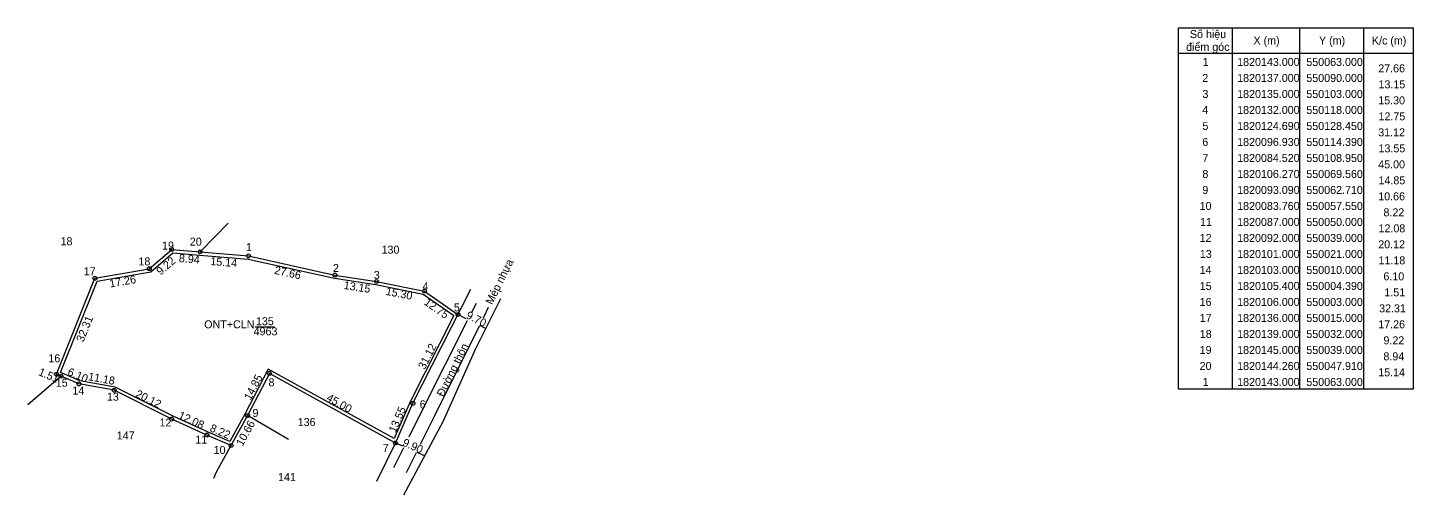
# Model space of a CAD drawing. Extents: x 549288 to 550427, y 1819678 to 1820214.
# Drawn here: x 549994 to 550427, y 1820068.2 to 1820214.3 of the extents above; entities that cross this region are included whole.
import ezdxf

# ---------------------------------------------------------------- set-up
doc = ezdxf.new("R2010")
doc.units = 0
for name, color, linetype in [('Level 1', 7, 'Continuous'), ('Level 10', 7, 'Continuous'), ('Level 22', 7, 'Continuous'), ('Level 23', 7, 'Continuous'), ('Level 55', 7, 'Continuous'), ('Level 6', 7, 'Continuous'), ('Level 63', 7, 'Continuous')]:
    doc.layers.add(name, color=color, linetype=linetype)

msp = doc.modelspace()

# ---------------------------------------------------------------- linework, layer by layer
at = {"layer": 'Level 1'}
msp.add_line((550063, 1820143), (550090, 1820137), dxfattribs=at)
msp.add_lwpolyline([(550062.85, 1820142.01), (550089.82, 1820136.02), (550102.83, 1820134.02), (550117.6, 1820131.06), (550127.17, 1820124.37), (550113.49, 1820097.36), (550108.47, 1820085.93), (550069.15, 1820107.64), (550061.83, 1820093.56), (550057.11, 1820085.04), (550050.4, 1820087.91), (550039.43, 1820092.9), (550021.32, 1820101.96), (550010.29, 1820103.96), (550004.78, 1820106.32), (550004.29, 1820106.53), (550015.72, 1820135.11), (550032.44, 1820138.06), (550039.33, 1820143.97), (550047.83, 1820143.26)], close=True, dxfattribs=at)
at = {"layer": 'Level 10'}
for p, q in [((550056.68, 1820153.2), (550047.91, 1820144.26)), ((550032, 1820139), (550039, 1820145)), ((550039, 1820145), (550063, 1820143)), ((550063, 1820143), (550090, 1820137)), ((550003, 1820106), (550015, 1820136)), ((550015, 1820136), (550032, 1820139)), ((550090, 1820137), (550103, 1820135)), ((550103, 1820135), (550118, 1820132)), ((550118, 1820132), (550128.45, 1820124.69)), ((549994, 1820096.58), (550004.39, 1820105.4)), ((550010, 1820103), (550003, 1820106)), ((550021, 1820101), (550010, 1820103)), ((550039, 1820092), (550021, 1820101)), ((550075.47, 1820085.63), (550062.71, 1820093.09)), ((550050, 1820087), (550039, 1820092)), ((550057.55, 1820083.76), (550050, 1820087))]:
    msp.add_line(p, q, dxfattribs=at)
msp.add_lwpolyline([(550052.94, 1820075.42), (550052.06, 1820073.46)], dxfattribs=at)
at = {"layer": 'Level 22'}
for points in [[(550132.76, 1820125.38), (550134.21, 1820128.26)], [(550137.94, 1820126.92), (550136.3, 1820123.59)], [(550113.19, 1820086.5), (550117.6, 1820095.34), (550131.46, 1820122.82)], [(550135.03, 1820121.04), (550121.26, 1820093.18), (550116.65, 1820084.03)], [(550108.41, 1820076.9), (550111.51, 1820083.12)], [(550115.34, 1820081.42), (550112.22, 1820075.24)]]:
    msp.add_lwpolyline(points, dxfattribs=at)
at = {"layer": 'Level 23'}
for p, q in [((550114.39, 1820096.93), (550132.47, 1820132.63)), ((550141.76, 1820129.59), (550133.81, 1820113.76)), ((550108.95, 1820084.52), (550114.39, 1820096.93)), ((550103.14, 1820072.64), (550108.95, 1820084.52))]:
    msp.add_line(p, q, dxfattribs=at)
msp.add_lwpolyline([(550133.81, 1820113.76), (550123.67, 1820091.13), (550111.42, 1820068.19)], dxfattribs=at)
at = {"layer": 'Level 55'}
for p, q in [((550131.04, 1820123.38), (550128.45, 1820124.69)), ((550065.12, 1820120.85), (550071.14, 1820120.85)), ((550137.1, 1820120.31), (550135.32, 1820121.21)), ((550111.18, 1820083.54), (550108.95, 1820084.52)), ((550118.02, 1820080.55), (550115.69, 1820081.57))]:
    msp.add_line(p, q, dxfattribs=at)
for centre in [(550039, 1820145), (550047.91, 1820144.26), (550063, 1820143), (550015, 1820136), (550032, 1820139), (550090, 1820137), (550103, 1820135), (550118, 1820132), (550128.45, 1820124.69), (550003, 1820106), (550004.39, 1820105.4), (550069.56, 1820106.27), (550010, 1820103), (550021, 1820101), (550114.39, 1820096.93), (550039, 1820092), (550062.71, 1820093.09), (550050, 1820087), (550057.55, 1820083.76), (550108.95, 1820084.52)]:
    msp.add_circle(centre, 0.6, dxfattribs=at)
at = {"layer": 'Level 6'}
msp.add_line((550062.71, 1820093.09), (550052.94, 1820075.42), dxfattribs=at)
msp.add_lwpolyline([(550108.95, 1820084.52), (550069.56, 1820106.27), (550062.71, 1820093.09)], dxfattribs=at)
at = {"layer": 'Level 63'}
for p, q in [((550370.38, 1820214.31), (550370.38, 1820101.31)), ((550391.38, 1820214.31), (550391.38, 1820101.31)), ((550411.38, 1820214.31), (550411.38, 1820101.31)), ((550353.58, 1820206.31), (550426.98, 1820206.31))]:
    msp.add_line(p, q, dxfattribs=at)
msp.add_lwpolyline([(550353.58, 1820214.31), (550426.98, 1820214.31), (550426.98, 1820101.31), (550353.58, 1820101.31)], close=True, dxfattribs=at)

# ---------------------------------------------------------------- texts
at = {"layer": 'Level 1'}
for s, p in [('ONT+CLN', (550049.15, 1820120.37)), ('135', (550065.3, 1820121.33)), ('4963', (550064.59, 1820118.18))]:
    msp.add_text(s, height=2.5, dxfattribs=at).set_placement(p)
at = {"layer": 'Level 55'}
for s, rotation, p in [('Mép nhựa', 63.7801, (550139.16, 1820127.55)), ('9.70', 333.1442, (550130.74, 1820123.64)), ('Đường thôn', 63.6988, (550123.9, 1820098.75)), ('9.90', 336.3607, (550110.89, 1820083.78))]:
    msp.add_text(s, height=2.5, rotation=rotation, dxfattribs=at).set_placement(p)
at = {"layer": 'Level 63'}
for s, p in [('Số hiệu', (550357.17, 1820211.06)), ('điểm góc', (550355.99, 1820207.06)), ('X (m)', (550377.04, 1820209.06)), ('Y (m)', (550397.52, 1820209.06)), ('K/c (m)', (550414.05, 1820209.06)), (' 1', (550360.24, 1820202.36)), ('1820143.000', (550371.94, 1820202.36)), ('550063.000', (550393.56, 1820202.36)), ('27.66', (550416.03, 1820200.36)), (' 2', (550360.11, 1820197.36)), ('1820137.000', (550371.94, 1820197.36)), ('550090.000', (550393.56, 1820197.36)), ('13.15', (550416.11, 1820195.36)), (' 3', (550360.17, 1820192.36)), ('1820135.000', (550371.94, 1820192.36)), ('550103.000', (550393.56, 1820192.36)), ('15.30', (550416.02, 1820190.36)), (' 4', (550360.1, 1820187.36)), ('1820132.000', (550371.94, 1820187.36)), ('550118.000', (550393.56, 1820187.36)), ('12.75', (550416.11, 1820185.36)), (' 5', (550360.15, 1820182.36)), ('1820124.690', (550371.94, 1820182.36)), ('550128.450', (550393.56, 1820182.36)), (' 6', (550360.11, 1820177.36)), ('1820096.930', (550371.94, 1820177.36)), ('550114.390', (550393.56, 1820177.36)), ('31.12', (550416.03, 1820180.36)), (' 7', (550360.15, 1820172.36)), ('1820084.520', (550371.94, 1820172.36)), ('550108.950', (550393.56, 1820172.36)), ('13.55', (550416.11, 1820175.36)), ('45.00', (550416.02, 1820170.36)), (' 8', (550360.15, 1820167.36)), ('1820106.270', (550371.94, 1820167.36)), ('550069.560', (550393.56, 1820167.36)), ('14.85', (550416.11, 1820165.36)), (' 9', (550360.12, 1820162.36)), ('1820093.090', (550371.94, 1820162.36)), ('550062.710', (550393.56, 1820162.36)), ('10.66', (550416.03, 1820160.36)), (' 10', (550359.28, 1820157.36)), ('1820083.760', (550371.94, 1820157.36)), ('550057.550', (550393.56, 1820157.36)), ('8.22', (550417.66, 1820155.36)), (' 11', (550359.42, 1820152.36)), ('1820087.000', (550371.94, 1820152.36)), ('550050.000', (550393.56, 1820152.36)), ('12.08', (550416.11, 1820150.36)), ('18', (550004.26, 1820146.32)), (' 20', (550043.74, 1820146.19)), (' 12', (550359.29, 1820147.36)), ('1820092.000', (550371.94, 1820147.36)), ('550039.000', (550393.56, 1820147.36)), (' 19', (550035.05, 1820145)), (' 1', (550061.27, 1820144.48)), ('130', (550104.57, 1820143.69)), (' 13', (550359.35, 1820142.36)), ('1820101.000', (550371.94, 1820142.36)), ('550021.000', (550393.56, 1820142.36)), ('20.12', (550416.03, 1820145.36)), (' 18', (550027.67, 1820140.04)), (' 2', (550088.45, 1820137.96)), (' 14', (550359.28, 1820137.36)), ('1820103.000', (550371.94, 1820137.36)), ('550010.000', (550393.56, 1820137.36)), ('11.18', (550416.11, 1820140.36)), (' 17', (550010.58, 1820136.96)), (' 3', (550101.21, 1820135.78)), ('6.10', (550417.65, 1820135.36)), (' 4', (550116.44, 1820132.27)), (' 15', (550359.33, 1820132.36)), ('1820105.400', (550371.94, 1820132.36)), ('550004.390', (550393.56, 1820132.36)), ('1.51', (550417.93, 1820130.36)), (' 5', (550126.27, 1820125.65)), (' 16', (550359.29, 1820127.36)), ('1820106.000', (550371.94, 1820127.36)), ('550003.000', (550393.56, 1820127.36)), ('32.31', (550416.3, 1820125.36)), (' 17', (550359.33, 1820122.36)), ('1820136.000', (550371.94, 1820122.36)), ('550015.000', (550393.56, 1820122.36)), ('17.26', (550416.03, 1820120.36)), (' 18', (550359.33, 1820117.36)), ('1820139.000', (550371.94, 1820117.36)), ('550032.000', (550393.56, 1820117.36)), (' 19', (550359.3, 1820112.36)), ('1820145.000', (550371.94, 1820112.36)), ('550039.000', (550393.56, 1820112.36)), ('9.22', (550417.66, 1820115.36)), (' 16', (549999.53, 1820109.75)), (' 20', (550359.28, 1820107.36)), ('1820144.260', (550371.94, 1820107.36)), ('550047.910', (550393.56, 1820107.36)), ('8.94', (550417.65, 1820110.36)), ('15.14', (550416.02, 1820105.36)), (' 15', (550001.84, 1820102.12)), (' 14', (550007.05, 1820099.68)), (' 8', (550068.33, 1820102.24)), (' 1', (550360.24, 1820102.36)), ('1820143.000', (550371.94, 1820102.36)), ('550063.000', (550393.56, 1820102.36)), (' 13', (550017.83, 1820097.75)), (' 6', (550115.55, 1820095.36)), (' 12', (550034.25, 1820089.69)), (' 9', (550063.31, 1820092.66)), ('136', (550078.37, 1820089.83)), ('147', (550021.84, 1820085.63)), (' 11', (550045.44, 1820084.34)), (' 10', (550051.17, 1820081.11)), (' 7', (550104.03, 1820081.77)), ('141', (550072.22, 1820072.63))]:
    msp.add_text(s, height=2.5, dxfattribs=at).set_placement(p)
for s, rotation, p in [('9.22', 40.6013, (550035.51, 1820136.83)), ('8.94', 355.2523, (550041.17, 1820141.09)), ('15.14', 355.2269, (550050.99, 1820140.16)), ('27.66', 347.4712, (550070.91, 1820137.45)), ('17.26', 10.008, (550019.77, 1820133.1)), ('13.15', 351.2538, (550092.62, 1820132.68)), ('15.30', 348.6901, (550105.75, 1820130.86)), ('12.75', 325.0264, (550117.63, 1820127.99)), ('32.31', 68.1986, (550011.39, 1820115.87)), ('31.12', 63.1385, (550118.07, 1820107.33)), ('1.51', 336.6523, (549997.11, 1820105.84)), ('6.10', 336.8384, (550006.2, 1820105.86)), ('11.18', 349.6952, (550012.75, 1820104.18)), ('14.85', 62.5379, (550063.64, 1820097.69)), ('20.12', 333.435, (550027.45, 1820099.06)), ('45.00', 331.0938, (550087.11, 1820097.92)), ('12.08', 335.556, (550040.81, 1820092.27)), ('13.55', 66.3295, (550108.95, 1820087.52)), ('8.22', 336.7739, (550050.68, 1820088.29)), ('10.66', 61.055, (550061.12, 1820083.36))]:
    msp.add_text(s, height=2.5, rotation=rotation, dxfattribs=at).set_placement(p)

doc.saveas('drawing.dxf')
